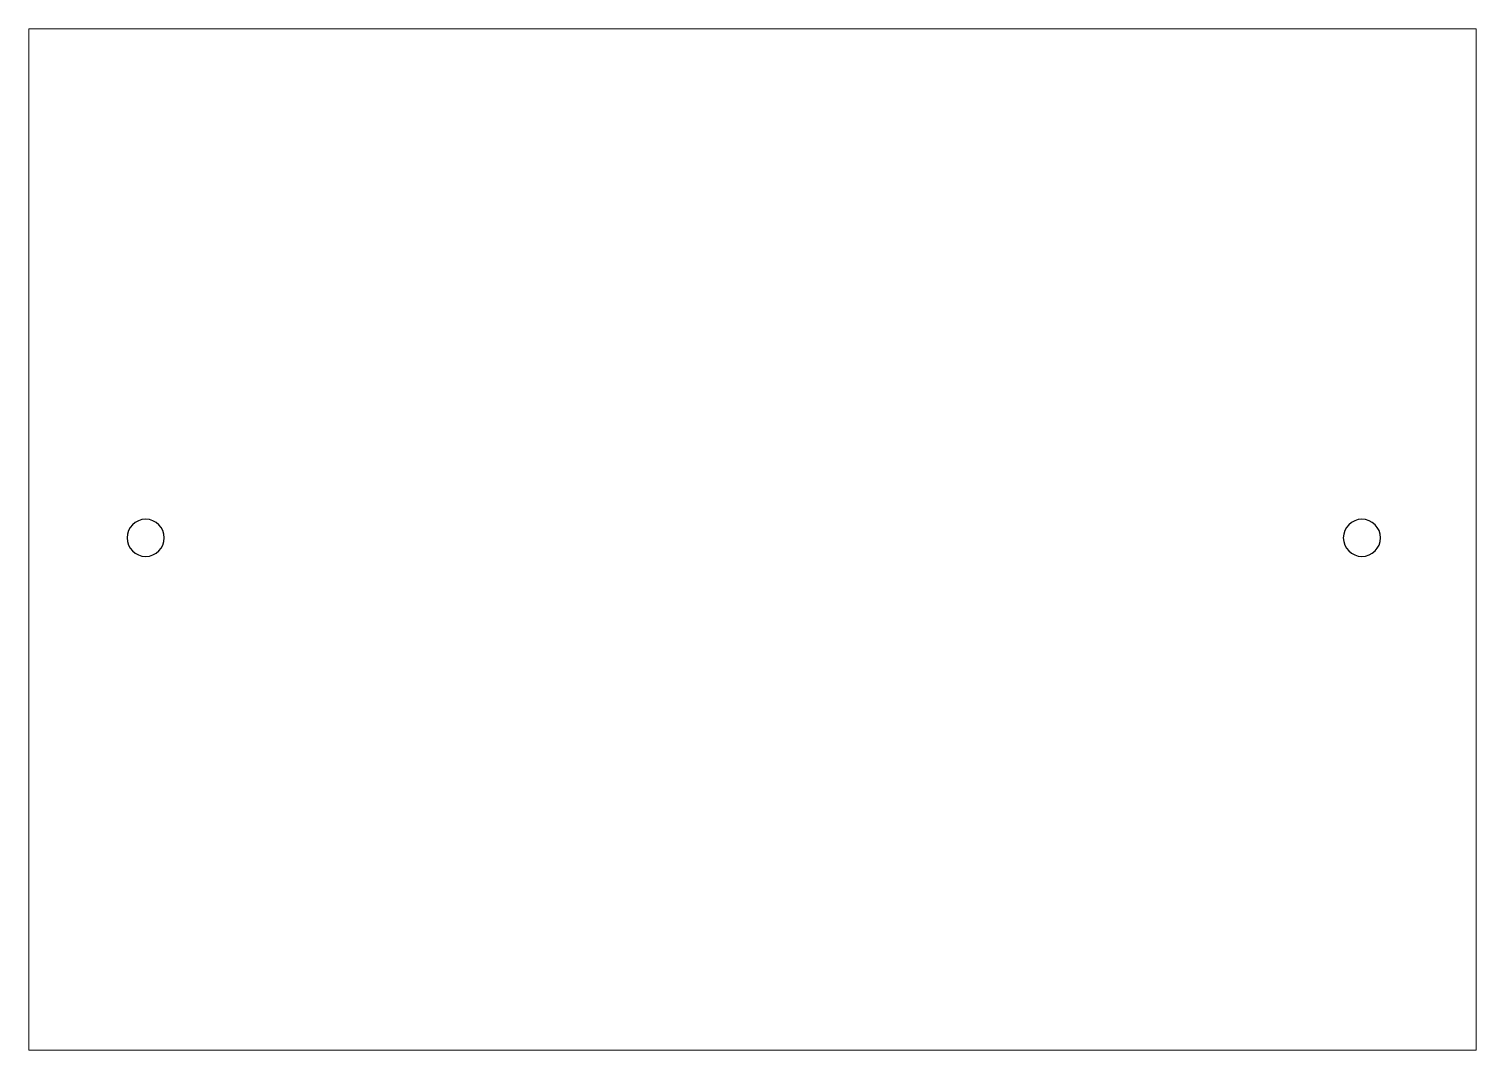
# Model space of a CAD drawing. Header units: inches. Extents: x 0.22 to 2.89, y 0.94 to 2.83.
import ezdxf

# ---------------------------------------------------------------- set-up
doc = ezdxf.new("R2010")
doc.units = ezdxf.units.IN
doc.header["$MEASUREMENT"] = 0

msp = doc.modelspace()

# ---------------------------------------------------------------- linework, layer by layer
at = {"color": 11, "linetype": 'Continuous', "lineweight": 5, "true_color": 0xff7f7f}
for p, q in [((0.216, 2.8315), (2.8932, 2.8315)), ((0.216, 0.9417), (0.216, 2.8315)), ((2.8932, 2.8315), (2.8932, 0.9417)), ((2.8932, 0.9417), (0.216, 0.9417))]:
    msp.add_line(p, q, dxfattribs=at)
at = {"color": 11, "linetype": 'Continuous', "lineweight": 25, "true_color": 0xff7f7f}
for centre, start, end in [((0.216, 2.8315), 180, 0), ((0.216, 2.8315), 0, 180), ((0.216, 2.8315), 180, 0), ((0.216, 2.8315), 0, 180), ((2.8932, 2.8315), 180, 0), ((2.8932, 2.8315), 0, 180), ((2.8932, 2.8315), 180, 0), ((2.8932, 2.8315), 0, 180), ((0.216, 0.9417), 180, 0), ((0.216, 0.9417), 0, 180), ((0.216, 0.9417), 180, 0), ((0.216, 0.9417), 0, 180), ((2.8932, 0.9417), 180, 0), ((2.8932, 0.9417), 0, 180), ((2.8932, 0.9417), 180, 0), ((2.8932, 0.9417), 0, 180)]:
    msp.add_arc(centre, 0.0000197, start, end, dxfattribs=at)
at = {"linetype": 'Continuous', "lineweight": 25}
for centre, start, end in [((0.432, 1.8897), 0, 180), ((2.682, 1.8897), 0, 180), ((0.432, 1.8897), 180, 0), ((2.682, 1.8897), 180, 0)]:
    msp.add_arc(centre, 0.0344, start, end, dxfattribs=at)

doc.saveas('drawing.dxf')
